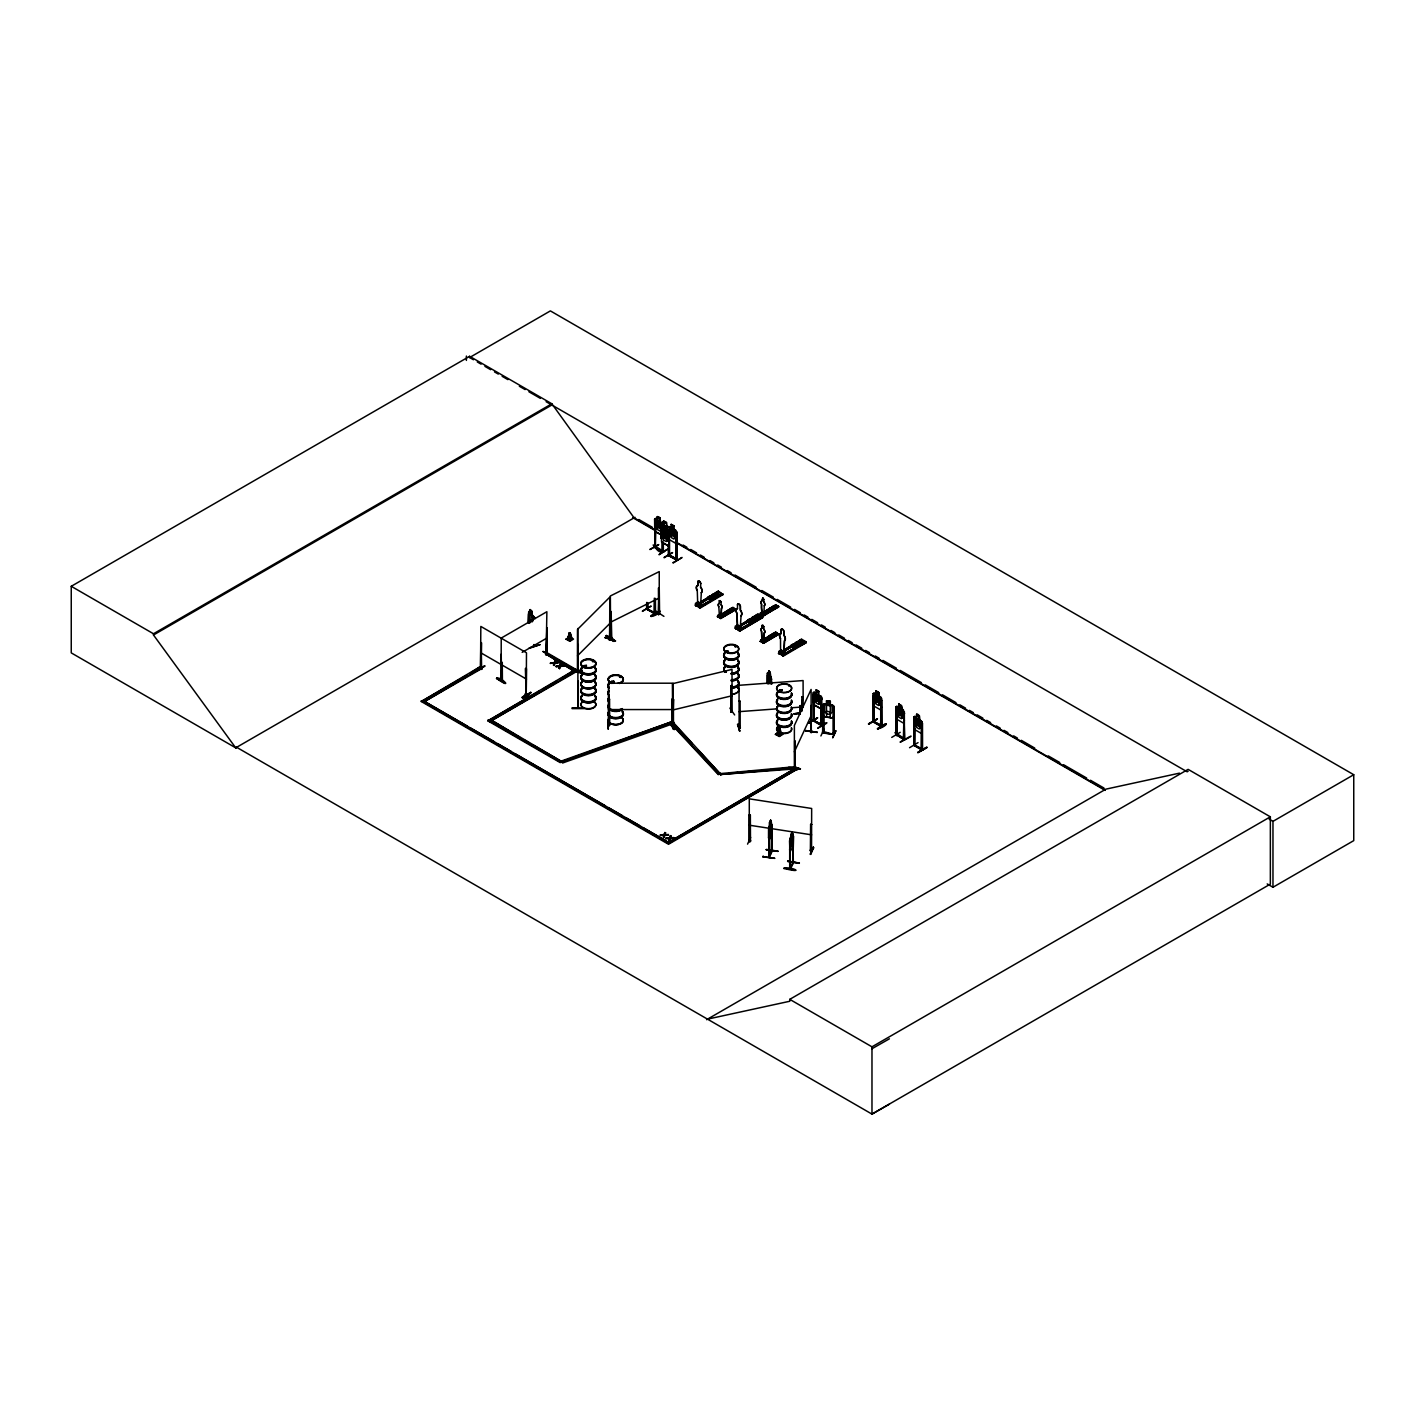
<?xml version="1.0" encoding="UTF-8"?>
<svg xmlns="http://www.w3.org/2000/svg" width="1425" height="1425" viewBox="0 0 1425 1425"><rect width="100%" height="100%" fill="white"/><g stroke="black" fill="none" stroke-linecap="round" stroke-linejoin="round"><path stroke-width="1.5" d="M569.59 636.084C568.593 625.468 575.522 644.403 567.969 639.772L569.537 632.647L570.392 636.156M779.03 731.31C777.908 720.623 785.015 739.646 777.409 734.979L778.976 727.872L777.017 734.374M700.566 605.162L701.349 592.675A4.043 2.351 59.5 0 0 700.744 587.153L700.566 587.26A4.043 2.351 59.5 0 1 701.171 592.782L701.349 592.675M721.014 616.58L721.406 608.332A2.69 1.568 59.5 0 0 721.014 604.663L721.103 601.902M721.139 616.526L721.531 608.261A2.69 1.568 59.5 0 0 721.139 604.592L721.014 604.663M740.288 628.087L741.071 615.618A4.043 2.351 59.5 0 0 740.466 610.096L740.466 606.533A2.013 1.176 59.5 0 0 739.023 604.075A2.013 1.176 59.5 0 0 737.58 604.913L737.402 605.002A2.013 1.176 59.5 0 1 738.845 604.182A2.013 1.176 59.5 0 1 740.288 606.64L740.288 610.203A4.043 2.351 59.5 0 1 740.893 615.725L741.071 615.618M763.8 614.05L764.317 605.732A2.69 1.568 59.5 0 0 763.925 602.045L763.8 602.116A2.69 1.568 59.5 0 1 764.21 605.803L764.317 605.732M764.228 633.056L763.818 641.303L764.334 632.985A2.69 1.568 59.5 0 0 763.942 629.298L763.818 629.369A2.69 1.568 59.5 0 1 764.228 633.056L764.334 632.985M783.821 653.22L784.409 640.84A4.043 2.351 59.5 0 0 783.821 635.318L783.821 631.756A2.013 1.176 59.5 0 0 782.378 629.298A2.013 1.176 59.5 0 0 780.936 630.135L780.936 633.697A4.043 2.351 59.5 0 0 780.33 638.543L780.508 638.436A4.043 2.351 59.5 0 1 781.096 633.591L781.096 630.028A2.013 1.176 59.5 0 1 782.539 629.191A2.013 1.176 59.5 0 1 783.982 631.667L783.982 635.212A4.043 2.351 59.5 0 1 784.587 640.733L783.982 653.113M771.531 850.458C773.953 847.287 767.042 861.733 769.162 855.73M772.243 824.452L771.477 851.259M771.459 850.404L772.279 849.87L771.78 850.761M794.295 767.754L795.15 766.276L794.509 767.273M810.789 731.542L811.591 730.882L811.27 732.557L811.092 705.464L811.324 732.432M810.718 732.45L811.538 730.954M771.388 835.121L771.727 831.131M792.817 846.806L793.173 842.905L792.817 846.806L789.967 851.954L789.575 840.768L792.015 832.004L791.979 835.424L792.799 833.75L790.002 838.915M610.238 639.7L609.775 613.195L609.597 640.217M763.123 856.621L774.879 858.349L762.998 856.87M788.542 767.327L800.423 768.823L794.384 768.289M568.824 640.181L569.394 632.825L567.595 639.166M698.98 603.309L698.606 602.454L698.303 606.302L698.499 603.309L697.092 603.042M778.264 735.407L778.887 728.157L777.409 734.979M783.928 868.52C790.964 865.723 806.728 874.202 783.928 868.413M784.088 868.057L795.649 870.194M697.929 603.986L698.428 603.22M717.755 616.9L733.697 608.208L718.325 617.203L717.612 615.386L719.393 614.585L719.5 617.363L718.806 606.729A2.69 1.568 59.5 0 1 719.091 603.577L719.34 600.655M718.788 615.44C722.849 614.139 714.869 615.404 722.048 617.239L721.834 615.974L720.266 617.791M718.859 615.671L719.589 615.386M738.952 626.092L737.046 626.715L738.916 625.771M736.992 626.341L738.488 626.305M737.651 626.858C739.272 623.705 736.654 633.893 736.689 625.611L738.221 626.234L737.259 626.181M760.95 614.424L776.483 605.678L760.54 614.353L760.398 612.839L762.179 612.055L760.629 613.89L763.07 615.262L764.833 613.552L764.833 614.709L761.947 613.071L761.609 604.2A2.69 1.568 59.5 0 1 762.001 600.958L762.963 598.037M761.591 612.839C764.317 613.338 760.344 612.269 761.484 604.271A2.69 1.568 59.5 0 1 761.876 601.029L762.713 597.93M761.823 613.302L762.179 612.055M761.823 612.768L762.607 612.857M762.945 639.914L761.894 640.591L761.502 631.524A2.69 1.568 59.5 0 1 761.894 628.283L762.143 625.361M762.446 641.998L761.609 640.092L762.696 640.039M779.261 653.879L778.709 651.403L781.381 650.21L781.541 654.36L782.289 651.011L780.562 651.706L782.307 650.673M793.618 861.644L792.834 863.176L793.6 836.208M673.669 725.147L672.493 725.432L718.289 774.612L720.373 773.971L673.134 722.279L671.05 723.757M768.645 829.083L769.553 825.698M567.791 638.525L569.537 632.647M582.13 670.605L572.013 670.552L582.861 673.687M572.298 669.768L582.861 673.152L572.351 669.679M709.953 598.108L712.411 597.894L709.81 598.197M709.81 597.788C712.928 594.617 712.34 601.279 709.757 597.716M728.496 612.251L728.264 611.111L727.267 612.073M770.408 636.779L771.637 636.779M795.31 646.309L793.173 645.382M795.649 645.828C792.656 642.711 793.137 649.337 795.684 645.757M567.969 639.772L569.448 632.932L571.87 638.934M577.837 670.908L577.428 671.905L577.481 629.458L609.775 597.164L609.686 640.252L610.132 613.302M578.301 707.21L577.891 708.243L577.891 628.496M584.82 666.562L584.036 665.902M585.533 666.437L584.197 665.475L584.036 666.633M593.014 661.752L592.248 661.271L593.317 661.111M593.174 661.717L593.067 660.879M611.396 682.076L612.928 682.041M612.892 682.219L611.539 681.257L611.557 682.468M619.537 677.178L620.534 677.498M620.303 677.017L620.801 677.053M727.979 651.635L727.498 651.652M728.086 651.528L726.198 651.403L728.424 651.688M735.068 646.629L735.888 646.113L735.086 646.736M735.425 646.22L736.066 646.968M780.152 691.178L779.528 690.217M788.684 685.3L788.916 686.209M790.056 842.086L790.109 869.197L792.834 862.499M777.213 733.75L778.852 727.943M762.535 612.376L762.09 612.625M780.508 638.436L780.579 651.831L781.559 651.065M496.506 678.407C500.424 675.468 514.817 691.232 496.506 678.407L505.127 683.27M496.915 678.051L505.59 683.056M605.91 636.102C614.317 635.408 619.447 648.838 606.427 635.318M613.89 641.357L606.355 635.764M698.571 602.757L698.072 603.737M719.714 614.852L718.948 615.76M762.909 640.021L761.841 640.181L764.869 641.945L764.637 640.68L763.087 642.515L760.647 640.217C762.411 638.436 762.446 641.339 761.431 639.647M781.274 651.136L785.371 654.182L785.033 652.276L782.699 655.019L779.048 652.953L781.381 650.21M781.114 652.098L782.004 650.512L781.648 651.635M664.923 534.838L667.399 533.431L665.618 536.138L667.488 541.055L665.065 536.495C663.854 540.877 660.862 537.457 664.46 535.444L662.696 530.723L665.012 535.016M817.327 697.609L819.927 696.308L818.146 698.998L819.874 703.897L817.576 699.372C816.668 703.808 813.052 700.298 816.988 698.303L815.225 693.601L817.54 697.894M899.977 711.948L902.595 710.558L900.814 713.248L902.684 718.164L900.262 713.622C899.139 718.04 895.844 714.495 899.656 712.553L897.892 707.833L900.03 711.645M668.289 539.647L669.412 528.354L668.325 526.698C663.337 527.161 659.312 518.29 666.597 522.352L667.915 533.591L666.508 535.373L663.89 533.858L662.483 530.456L662.483 524.4L663.89 524.133M661.075 523.598L661.752 535.996L668.361 539.79L669.412 537.082M669.144 543.121L668.165 545.918L661.574 542.106L660.897 523.563L661.877 522.868M821.744 706.07L820.693 708.795L821.566 697.413L814.227 691.873L813.23 692.568L813.194 720.765M880.472 709.721L881.594 707.138L880.543 709.864L873.935 706.052L873.169 702.276L874.042 705.998M904.43 720.32L903.361 723.045L896.77 719.233L896.004 715.457L896.859 719.18M699.141 602.722L698.268 603.167M769.642 680.776L768.841 682.753L768.396 674.577L769.625 679.298L770.889 678.14L770.587 683.768M554.04 665.439L554.931 662.75L558.564 662.269L554.931 663.302L554.04 665.439L554.076 662.803L550.478 663.373L554.076 662.803M559.598 668.646L558.921 667.702L559.598 668.646L560.47 665.956L564.122 666.027L560.47 666.508L560.613 663.444L559.615 666.562L556.035 666.579L559.74 665.564M663.89 837.597L665.582 832.806L664.032 834.516L663.89 837.597L665.582 832.806M669.447 840.803L668.752 839.859L669.447 840.803L670.32 838.114L673.972 837.651L670.32 838.666L670.445 835.62L669.59 838.274L665.885 838.203L669.59 837.722L669.465 838.737L665.885 838.755M550.478 663.373L554.183 662.91L555.055 660.238L555.732 661.182L555.055 660.238M560.613 663.444L559.74 666.116L556.035 666.579M663.213 837.205L664.905 832.414M553.363 665.048L554.076 663.355M555.732 660.648L555.038 662.839L558.564 662.821M558.921 668.254L559.615 666.009L556.035 666.045M561.29 663.854L560.595 666.045L564.122 666.027M669.376 723.17L669.999 722.493L674.72 729.475L669.91 722.92M674.096 729.6L669.429 723.098M668.752 840.412L669.465 838.185L665.885 838.203M671.139 836.012L670.445 838.221L673.972 838.203M832.841 718.022L834.177 715.207M810.611 824.345L811.662 824.505L810.611 824.345L810.38 850.921L811.538 851.152L811.662 808.474L749.283 798.837L749.283 841.534L749.283 814.851M750.245 815.243L749.194 815.082M747.555 844.134L750.654 837.383M749.087 841.462L750.476 841.391L750.352 815.011M794.669 740.858L794.758 767.968L794.829 766.988M749.087 840.501L750.476 840.429L749.336 840.233M805.481 730.9L817.362 732.29L805.624 730.491M794.669 767.22L800.423 768.823L794.384 767.843L794.384 725.45L811.092 689.433L811.199 732.575M823.614 706.658L822.563 706.497L823.614 706.658L823.65 733.073L823.721 706.426M768.805 857.44L769.126 830.401L769.286 857.494L772.279 850.832M762.998 856.959L763.159 856.033M766.223 849.817L778.103 851.206L766.383 849.407M833.073 707.833L834.142 707.993L833.073 707.833L833.073 734.481M824.024 729.351L820.889 735.959M822.635 704.52L822.652 732.949C822.652 729.44 831.844 735.674 834.266 733.412M771.531 850.743L768.805 856.478L771.94 850.796M833.215 733.216C831.363 735.603 835.46 732.717 833.002 733.18M835.905 731.061L832.681 737.865L835.816 730.615M811.662 849.906L810.38 849.959L811.787 849.923M810.38 850.226L810.611 850.992M813.301 847.073L810.202 854.377L813.871 847.643M813.354 847.127L810.861 854.448M817.54 718.075L808.616 722.831M900.208 732.325L891.729 737.402M918.056 742.621L909.56 747.697M476.271 671.175L484.838 665.813L475.897 671.015M484.767 666.241L476.324 670.783M658.777 544.688L649.871 549.533L658.386 544.564M672.618 552.704L664.192 557.264M642.408 611.396L650.94 606.017M650.94 606.373L642.479 610.969M794.384 751.812L811.092 715.795M769.874 822.67L770.498 821.352M769.874 823.757L770.498 822.421M769.197 833.981L769.714 835.478L771.37 822.065L771.566 851.348M768.983 827.302L771.353 822.207M826.447 704.021L822.599 704.609M834.017 706.301L834.053 734.641L834.177 706.497L830.312 704.538M768.859 840.144L771.228 835.05L768.966 840.322L768.556 837.668M832.77 705.001L823.882 703.736M737.473 724.363L739.753 731.274L738.132 724.345M739.646 731.185L737.972 724.292M481.24 668.467L480.439 667.987L481.703 668.307M480.439 668.948L481.703 669.269L480.831 642.461L480.528 669.091L480.831 626.43L526.484 652.793L526.217 695.418L526.484 668.824L525.415 668.539L526.128 695.364M526.431 694.135L525.326 693.904L526.27 694.438M525.451 694.99L525.326 693.904M662.981 552.259C656.48 553.185 653.897 543.281 655.144 547.895L655.625 521.354M655.714 546.808L654.431 546.488M662.251 550.941C671.603 556.712 637.153 533.965 662.963 552.312M662.5 542.854L662.483 551.582M654.841 527.499L654.752 547.236L663.391 552.098L663.284 543.299M668.272 555.465L669.251 555.964L669.412 528.354M646.576 608.208L647.858 608.493L646.718 608.297M647.164 608.048L647.431 609.668L647.752 602.846M676.091 558.956L677.231 559.152L668.378 554.503M674.078 525.985L671.175 524.436L674.078 525.985L673.9 529.334L676.911 531.988L676.911 560.328L676.323 559.598M676.822 560.274L668.378 555.465L677.196 560.061M608.315 728.674L607.691 722.137M608.226 729.137L608.243 721.673L608.297 729.066M814.459 720.142L813.55 719.625L813.871 721.264L813.568 694.278L814.138 721.317M873.988 721.424L873.596 720.747M876.072 694.207L873.08 693.637L873.008 721.869L881.594 726.768L881.505 698.41L878.691 695.721L878.602 692.532L875.876 690.858L875.983 694.046M881.202 726.109L880.775 725.396M897.02 708.973L895.951 708.706L897.02 708.973L896.806 735.567C898.837 734.712 894.348 733.145 896.806 734.605M903.61 738.577C909.168 741.517 880.935 722.813 904.43 739.949L904.341 711.592L901.526 708.902L901.437 705.713L898.712 704.039L901.526 705.66L902.827 710.843L902.827 716.9L901.437 718.681L898.801 717.167L897.412 713.765L897.412 707.708L898.801 707.441L898.908 704.146L898.801 707.441L896.004 706.907M914.654 744.901C912.089 743.529 916.649 744.741 914.654 745.863L914.85 728.05M919.268 716.009L919.268 719.251L922.26 721.905L922.26 750.245L913.692 745.311M921.387 748.891L921.387 749.853L921.387 723.383L922.474 723.668L922.563 750.084L914.066 745.132L913.781 719.002L914.85 719.269M921.441 749.835L921.69 723.223M922.563 749.123L914.654 745.168L922.117 749.247M799.763 712.767L799.746 713.658M790.964 835.478L791.659 833.073M787.633 861.448L799.407 863.087L787.633 860.914M790.056 867.487L790.572 868.538M672.404 725.129L672.725 726.376L672.386 683.733L732.005 669.412L732.094 712.108L731.203 712.322L731.007 685.674L732.165 685.639L731.007 685.674M672.921 724.559C672.262 723.722 671.193 726.982 673.508 725.842M673.544 725.165L672.689 725.378M672.689 726.34L673.562 699.728L672.386 699.746L673.562 699.728M731.328 711.342L732.165 711.057M732.147 712.037L730.918 712.001L732.147 711.075M577.463 670.854L578.301 669.857M609.17 639.202L609.651 639.255M609.241 640.021L609.775 639.237M610.132 639.754L609.17 639.487M501.992 679.066L501.422 680.687L502.402 680.17L502.277 662.287M546.594 653.772L546.327 654.77L547.289 654.271M534.517 645.08L534.607 646.095L534.072 644.617L533.591 645.65L534.5 645.988M740.252 726.625L739.147 726.625C738.773 729.832 741.499 726.305 739.147 726.679M771.62 609.526L770.195 608.902M659.597 613.267L658.332 614.46L659.241 587.634L659.597 614.228L658.831 613.605M584.001 665.742L585.194 666.063M793.155 862.446L793.084 861.608M794.847 767.879L795.061 740.929M772.065 851.348L771.833 824.38M769.304 857.423L769.553 822.457L769.589 825.734M609.562 699.212L608.475 699.23L609.562 699.212L609.704 725.129M609.437 725.503L608.35 725.824L608.475 683.198L673.045 683.198L673.188 725.824L671.905 725.539M793.369 863.123L792.674 833.732M767.291 681.934C767.665 678.496 767.737 667.381 770.302 673.01L771.833 683.875M767.719 672.689L771.228 677.712L767.416 673.259M578.033 644.937L577.891 671.513M605.055 637.438L615.618 640.947M577.481 655.821L609.775 623.527M719.215 600.727L720.427 600.744M740.198 727.89L740.127 701.225L739.041 701.314L740.127 701.225M501.992 664.246L501.119 680.455L502.295 680.224M547.129 653.398L546.327 654.093M547.129 654.36L546.879 627.748L546.024 654.609M770.195 608.724L770.604 609.775M770.212 635.978L770.408 636.975M610.417 637.313L611.557 637.118M610.417 638.275L611.574 638.115L610.613 638.596L610.363 595.971L659.241 571.603L659.241 613.997L658.332 614.46M611.557 637.385L611.183 611.574L610.702 638.543M727.694 650.993L726.162 651.688M781.096 690.947L780.455 691.41A7.535 4.346 0 0 0 778.816 692.051M660.808 538.329L660.701 529.69L663.605 530.1M873.169 693.726L874.095 693.067M916.649 714.281L915.242 724.06L916.649 727.462L919.268 728.977L920.675 727.195L919.446 715.902C914.28 710.113 918.822 720.658 914.636 716.472L913.835 717.202L914.725 716.419L922.082 721.958M654.983 547.307L654.592 519.145L655.5 518.504L663.07 523.973L661.984 522.316M654.592 519.145L655.5 518.504M669.34 526.52L668.343 527.214L671.175 527.678M608.35 724.63L609.562 724.559L608.6 725.859M608.35 725.592L609.437 725.539M672.297 726.073L673.348 725.806M822.546 731.648L823.757 731.755L822.813 731.648M822.546 732.61L834.266 734.374M750.316 840.697L750.209 841.676M793.315 862.285L789.699 869.125L789.699 840.786M717.363 593.352L696.059 605.839L695.115 605.269L718.396 591.197L723.045 594.563L718.396 591.535L700.957 601.973M695.988 605.785L717.666 593.726M720.017 594.831L698.624 607.228L699.835 607.727L722.724 593.637M722.386 594.172L699.461 607.709L699.8 605.785L702.133 604.414L699.461 605.589L699.461 606.961L695.81 604.913L697.805 601.973L695.471 603.345L695.471 605.055L700.12 608.083L723.081 594.546M717.577 616.651L720.729 618.539L736.03 609.508L732.895 607.282L717.381 616.669L718.342 617.239M720.676 618.539L719.714 617.969L735.46 609.188M720.266 618.29L722.048 616.099M735.567 609.259L719.732 617.987M738.221 626.234L735.211 628.211M756.533 616.17L735.514 628.585L757.387 616.651M760.362 614.122L763.515 616.01L778.567 606.373L775.681 604.752L760.166 614.139L776.429 605.678M777.836 606.462L778.762 606.979L763.07 615.778M778.246 606.658L762.517 615.457L764.833 613.552M778.353 606.729L775.913 605.358M738.435 630.242L762.446 616.9L758.1 614.122C749.603 616.188 768.538 621.104 755.784 615.493M762.215 617.185L738.631 630.135M776.091 632.718L760.202 641.41L761.983 639.184M775.521 632.415L778.798 634.232L763.515 643.263L778.762 634.196L775.699 632.219L776.5 632.932L761.128 641.927M778.584 633.626L762.517 642.693L778.068 633.662M762.535 642.711L764.869 640.805M782.2 655.251L805.962 641.695L801.634 639.255L778.353 653.327L779.582 653.826M780.366 652.294L801.313 639.825L805.41 642.141M781.862 655.286L806.318 642.604L783.269 656.106L778.709 653.113M782.699 655.767L783.038 653.843L785.371 652.472M697.858 581.97L697.858 585.533A4.043 2.351 59.5 0 0 697.27 590.377L697.092 590.484A4.043 2.351 59.5 0 1 697.698 585.639L697.858 581.97A2.013 1.176 59.5 0 1 699.301 581.133A2.013 1.176 59.5 0 1 700.744 583.609L700.566 587.26M700.744 583.609L700.566 583.716A2.013 1.176 59.5 0 0 699.123 581.24A2.013 1.176 59.5 0 0 697.698 582.077M697.627 603.826L698.09 603.274M707.78 597.449C720.533 603.042 701.599 598.126 710.113 596.077L714.442 598.856L710.113 596.077M712.179 594.866C724.933 600.459 705.998 595.543 714.513 593.477L718.841 596.273L714.513 593.477M716.062 592.568C728.816 598.179 709.882 593.245 718.396 591.197M696.344 605.767L716.722 593.21M695.774 605.661L719.233 592.016M698.624 607.228L722.422 594.207M719.091 603.577L719.215 603.505A2.69 1.568 59.5 0 0 718.806 606.729L718.806 606.729M721.139 602.205L720.053 600.637M717.844 616.419L719.393 614.585M717.398 616.687L732.931 607.656M718.004 617.043L733.483 607.976M720.088 618.201L735.799 609.134M720.533 618.29L735.959 609.49L735.229 608.92M737.847 625.094L735.532 627.837L739.183 629.903L741.499 627.16L741.837 629.066L737.384 626.448L736.814 613.409A4.043 2.351 59.5 0 1 737.402 608.564L737.58 608.457A4.043 2.351 59.5 0 0 736.992 613.302L737.58 626.359L740.466 627.98M735.781 628.763L735.193 626.27L737.509 624.898M737.063 626.715L738.453 625.504M747.502 620.374C760.255 625.985 741.321 621.068 749.817 619.002L754.146 621.799L749.817 619.002M751.901 617.791C764.655 623.384 745.72 618.468 754.217 616.419L758.545 619.198L754.217 616.419M740.572 624.827L758.1 614.122M740.947 624.827L757.868 614.745M735.674 628.674L759.276 615.529M760.238 614.193L775.717 605.126M762.286 614.834L762.464 612.572M758.153 614.692L762.785 617.47L739.789 631.026L739.522 628.71L741.837 627.338M778.567 606.373L762.909 615.689M759.739 617.773L738.364 630.188L739.201 630.669L735.193 627.98M762.945 615.689L778.584 606.587M739.557 630.652L762.428 616.562M738.987 630.545L762.446 616.9M761.894 625.913L762.019 628.211A2.69 1.568 59.5 0 0 761.627 631.453L761.983 640.11M760.184 641.375L775.699 631.988M776.447 632.932L760.416 641.357M762.909 642.907L778.602 633.84M791.017 645.507C803.771 651.1 784.837 646.184 793.351 644.136L797.679 646.914L793.351 644.136M795.417 642.907C808.171 648.517 789.236 643.601 797.751 641.535L802.079 644.332L797.751 641.535M799.3 640.627C812.054 646.22 793.119 641.303 801.634 639.255M779.012 653.719L800.066 641.303M783.394 651.563L802.507 640.288L779.19 653.808L800.903 641.784M782.699 655.019L805.125 641.731M805.962 641.695L782.806 655.838M657.335 519.662L657.513 516.527C664.264 521.033 654.182 512.43 657.424 519.822L656.017 520.089L656.017 526.146L657.424 529.548L660.06 531.062L661.485 529.263L660.06 518.077M660.167 521.265L660.256 517.97M654.502 527.909L655.375 531.632L662.108 535.355M655.375 531.632L662.037 535.212M673.989 529.281L675.308 531.222L675.308 537.278L673.9 539.06L671.264 537.563L669.839 534.161L671.264 524.382M481.169 669.412L481.597 642.907M675.913 530.278L669.287 526.698M676.038 559.865L676.341 533.288L677.196 560.15M677.107 533.734L676.038 533.467M669.305 539.594L675.842 543.424L676.822 540.752M546.327 654.77L547.182 627.908M481.401 668.806L424.597 701.51L481.686 667.737L480.011 666.775L421.266 701.51L668.539 844.277L797.519 768.966L795.863 768.004L720.712 774.488L795.863 768.841L797.519 769.803M675.949 559.099L669.554 555.109M672.885 562.679C682.682 557.745 687.277 553.826 673.277 562.946M543.281 651.403L551.422 656.052M546.113 654.556L546.879 611.717L501.226 638.079L501.137 680.527M647.556 608.992L654.948 613.017M655.411 598.429L655.5 613.854L654.235 613.534L654.342 598.162M659.615 610.915C660.381 615.796 639.308 620.249 659.668 610.987M651.1 616.437L660.042 611.646M659.686 611.414L651.172 616.384M525.326 694.866L526.591 695.186L526.003 694.385M530.688 692.283C527.962 699.052 512.751 700.209 530.795 692.835M522.227 697.306L530.741 692.354M530.741 692.728L522.654 698.054M236.764 747.359L235.838 747.911L71.25 652.882L71.25 586.298L469.609 356.303L551.849 403.774L634.089 517.845L655.215 530.047M469.609 356.303L469.609 357.532L550.388 310.899L1353.75 774.719L1353.75 840.625L1272.97 887.258L1267.199 883.91M71.25 586.298L153.49 633.769L551.849 403.774M889.414 1104.161L871.975 1114.101L236.657 747.306L235.713 747.84L153.49 634.998L551.849 405.003M235.713 747.84L635.016 517.311M666.508 525.647L668.325 526.698M660.701 529.69L661.61 529.049L669.233 534.482L669.233 543.192M660.897 532.255L661.752 535.996L668.45 539.737M666.33 531.774L668.236 532.772M421.266 701.51L466.705 675.29M470.499 673.099L480.011 666.775M522.156 652.365L546.879 638.079M565.939 639.219L569.59 636.85M545.526 653.79L574.061 671.086L545.526 653.79L547.182 652.828L577.392 670.267L489.523 721.816M545.526 654.609L547.182 653.647L573.83 669.02M569.875 636.85L573.527 639.059L569.875 641.339L565.939 639.13M519.84 737.402L491.197 720.035L561.877 761.663L560.221 762.624L487.867 720.854L575.736 669.305L560.452 678.941M487.867 720.854L539.434 691.072M543.263 688.881L556.623 681.15M491.429 720.712L577.392 671.086L575.736 670.124M487.867 720.035L560.221 761.805L561.877 760.843M816.133 693.191L816.133 689.736L818.947 691.357L818.752 694.705L820.159 696.593L820.159 702.65L818.752 704.431L816.133 702.917L814.726 699.515L814.726 693.458L816.133 692.978M820.764 695.649L821.744 697.359L821.744 725.699L821.477 724.702M813.23 701.26L814.263 704.876L820.729 708.599M821.904 725.414L820.782 725.2L821.192 698.678L822.047 725.539L813.568 720.64L813.426 692.603M821.958 699.123L820.889 698.838M813.319 701.207L814.192 704.93M813.639 719.678L814.138 720.355M809.062 723.152L817.612 717.648L809.062 722.6M814.138 720.623L821.744 724.737M821.245 724.078L813.657 720.605M820.925 725.289L821.192 705.268M873.418 695.347L873.543 721.727L881.915 726.554L881.79 700.192L880.721 699.907L880.721 726.376M817.701 728.05C833.874 720.48 825.253 721.264 818.092 728.335M878.691 692.479L875.983 690.804L875.983 694.26L874.576 694.527L874.576 700.583L875.983 703.986L878.602 705.5L880.009 703.718L878.78 692.425M880.507 696.772L881.594 698.428M881.79 700.192L880.721 699.907M877.462 718.717L868.413 723.936L877.337 719.126M671.05 722.92L718.289 773.793L795.506 766.668L795.863 768.004L668.539 842.353M670.427 841.249L795.863 768.004M421.266 700.69L668.539 843.44L797.519 768.966M903.432 709.899L896.895 706.123L895.897 706.818L895.88 735.104M880.632 726.216L881.024 708.528M903.86 719.518L903.557 739.557L903.86 712.928L904.715 739.789L896.254 734.89L896.254 708.528M877.462 728.603C893.101 717.808 884.693 728.407 877.515 728.692M886.101 724.167L877.533 729.119L886.083 723.74M904.626 713.373L903.557 713.088M913.746 717.113L913.835 745.435M919.357 715.956L916.542 714.335M913.746 725.806L914.601 729.529L921.209 733.341L922.171 730.669M922.474 723.668L921.387 723.383M914.601 729.529L913.924 725.788M900.297 741.784C912.641 736.672 916.596 731.844 900.297 742.336M918.128 752.079C945.238 737.366 899.62 763.337 926.695 747.145M918.181 752.525L926.749 747.591M706.586 1019.694L1105.889 789.147L1179.455 773.152M707.512 1019.142L789.753 1001.258L789.753 999.352L1188.112 769.358L1270.352 816.828L1270.352 884.106L871.975 1114.101L871.975 1046.823L1270.352 816.828M1188.112 771.263L1187.185 771.816L546.113 401.69M1269.158 819.143L1272.97 821.352L1353.75 774.719M871.975 1048.747L889.414 1038.807M658.831 614.567L659.526 614.175M663.925 616.366L655.5 610.862M610.363 622.333L659.241 597.966M793.387 645.489L795.506 645.65M585.23 666.74L584.41 666.775M833.981 734.605L822.67 732.913M810.487 850.689L811.787 850.885M811.52 850.155L811.431 851.117M826.571 704.146L824.647 704.93L824.647 710.986L826.571 713.889L830.152 714.442L832.075 712.144L832.075 706.087L830.152 704.698M673.473 726.162L673.402 699.497M501.582 680.651L501.226 654.111M561.414 761.021L672.226 721.567L673.455 722.724L561.414 761.841L562.643 762.998L671.371 724.292M561.414 761.841L672.226 721.567M528.711 614.478L528.711 623.259M533.894 644.777L534.571 645.169M529.227 647.93L539.95 644.759M539.933 644.67L529.512 648.268M530.1 612.839L530.1 609.597L532.202 611.557C529.138 615.511 543.014 625.094 528.711 611.503L528.158 622.707M762.179 625.29L763.23 625.468M771.067 609.775L771.459 608.724M750.138 620.249C753.932 619.394 750.28 623.562 749.479 620.641M751.509 621.3C747.715 622.155 751.367 617.987 752.168 620.908M770.391 636.067L771.299 636.067M672.457 725.058L673.669 725.378M612.34 682.628L610.737 682.379M672.386 710.095L732.005 695.774M779.938 690.181L778.976 690.751L780.152 691.267M767.238 673.188L767.345 683.875M768.039 680.402L768.788 684.053L768.734 670.908L770.337 673.01L768.859 670.872L770.248 673.045L770.123 683.448L768.77 681.471L768.788 675.414L770.159 677.392L768.77 675.414M770.212 676.269L770.907 682.486L770.123 676.323M771.762 679.529L771.121 677.659L771.602 683.929M568.504 638.026L569.537 637.812M777.925 733.252L778.976 733.038M739.147 727.623L740.252 727.587M676.252 558.653L676.911 560.328M654.538 613.32L654.627 600.192M873.329 720.694L874.273 722.208M731.844 711.752L732.058 710.772L731.043 711.592M558.564 662.269L555.038 662.287L554.931 663.302M560.595 665.493L564.122 665.475M664.887 834.462L668.414 834.997L664.762 835.46M663.908 835.531L660.327 834.997L668.414 834.997M670.445 837.668L673.972 837.651M550.478 662.839L554.183 662.91M660.327 834.997L664.032 834.516M660.327 835.549L664.032 835.068M664.762 834.908L668.414 834.444M609.437 724.897L608.386 724.897M577.855 671.959L578.301 644.527M542.889 651.546L551.511 656.462M799.942 713.088L793.885 713.818L799.657 712.856M793.957 714.067L800.173 713.693M530.153 613.017L529.174 613.106L529.067 623.135M729.208 773.205L738.043 772.457M746.896 771.691L753.522 771.121M762.357 770.355L771.21 769.589M777.836 769.019L788.88 768.057M728.033 611.289L727.178 611.948L728.282 612.127M802.008 696.665C804.056 695.293 800.191 708.011 802.008 711.022M780.686 690.092L779.368 691.089M739.041 711.663L776.589 708.884M792.051 707.744L803.094 706.925M662.928 552.259L662.981 541.286M669.447 540.36L669.554 555.786L668.272 554.503L669.251 555.002M668.681 555.287L668.681 544.314M676.341 559.669L676.341 533.288M646.683 602.579L646.576 609.17L655.215 614.033L655.126 598.607M481.312 669.429L481.009 667.862M525.611 694.688L526.431 695.097M821.602 725.663L813.319 720.89M582.13 670.249L572.048 670.837L582.202 670.801M578.301 681.168L578.301 707.459M671.959 699.23L673.045 699.461L671.959 699.23L671.834 725.824M572.048 707.762L584.161 708.136M584.161 708.599L572.048 708.635M673.811 722.19L673.223 729.208L673.223 721.709M608.475 709.561L673.045 709.561M740.305 727.142L740.305 727.819M739.13 727.943L739.041 685.3L803.094 680.562L803.148 707.406M762.731 617.488L739.789 631.026M779.03 728.211L781.114 734.801M729.867 708.1L734.641 714.94M805.499 730.722L817.238 732.503M749.283 841.498L750.262 841.284M766.24 849.638L777.979 851.42M826.571 700.904L830.312 701.296L826.447 700.779L826.571 717.149M826.571 705.233L830.152 705.785M826.571 711.289L830.152 711.841M832.752 717.897L823.882 716.597L822.599 713.284L823.793 716.722L832.859 718.111M770.569 823.472L770.711 820.248L770.533 823.65M749.283 825.2L811.662 834.836M768.52 837.757L768.556 829.029M793.048 834.195L792.834 863.176M787.651 861.27L799.265 863.318M727.48 650.78L728.46 651.51M779.742 690.84L780.562 690.234M604.806 637.67L615.315 640.733M799.87 714.388L799.942 705.571M655.09 614.05L654.805 612.412M896.699 735.567L896.717 709.151M881.202 725.147L873.988 721.691L881.363 725.735M780.081 733.145L781.31 734.16M761.413 614.335L761.538 612.322L762.731 612.803M761.413 612.412L764.619 614.353L764.619 613.427M698.499 603.309L697.181 602.561L696.967 605.572M696.967 602.686L700.744 605.055M697.27 590.377L697.698 603.523L702.133 606.124L702.133 604.414M781.737 651.368L780.419 650.619L780.205 653.63L780.205 650.744L785.033 653.647L785.033 652.276M719.625 617.274L718.752 614.852L719.696 615.173M672.208 552.562L664.192 557.816M481.597 669.162L480.724 668.77L481.668 669.216M469.609 357.532L473.438 359.741M477.268 361.95L481.098 364.159M484.91 366.368L490.645 369.681M494.475 371.889L498.305 374.098M502.134 376.307L507.87 379.62M519.341 386.246L525.077 389.559M528.907 391.768L540.378 398.377M663.605 527.072L666.241 528.586M638.863 519.519L652.312 527.286M683.074 545.045L686.903 547.271M690.751 549.48L696.522 552.811M700.37 555.038L704.199 557.246M709.971 560.577L713.818 562.804M717.666 565.012L721.495 567.239M727.267 570.57L731.114 572.779M734.962 575.005L756.105 587.207M761.858 590.538L773.401 597.2M777.231 599.408L790.697 607.175M794.527 609.401L800.298 612.732M804.145 614.941L807.993 617.168M811.84 619.394L817.594 622.707M821.441 624.934L825.289 627.16M831.042 630.473L834.89 632.7M838.737 634.927L844.508 638.257M848.356 640.466L852.186 642.693M856.033 644.902L861.804 648.233M865.652 650.459L869.482 652.668M875.253 655.999L879.1 658.225M882.948 660.434L896.396 668.2M900.244 670.427L921.387 682.628M925.217 684.855L938.683 692.621M942.513 694.83L955.979 702.614M959.809 704.823L965.58 708.154M969.428 710.38L973.275 712.589M977.122 714.816L982.876 718.147M986.723 720.355L990.571 722.582M996.324 725.913L1000.172 728.122M1004.019 730.348L1007.867 732.557M1013.638 735.888L1017.468 738.114M1021.315 740.323L1034.764 748.107M1048.23 755.873L1059.755 762.517M1063.602 764.744L1086.669 778.05M1090.499 780.277L1103.965 788.043M676.358 542.248L1104.945 789.699M632.825 517.667L654.039 529.922M675.254 542.159L1105.23 790.412M661.734 541.999L668.2 545.722M874.006 693.12L880.472 696.843M876.981 719.002L868.894 724.221M904.341 739.896L895.987 734.178M816.133 689.949L818.752 691.463M814.103 704.983L820.782 708.742M779.315 732.076L782.966 734.285L779.315 736.547L775.378 734.356L779.03 732.165L775.378 734.445M480.831 652.793L526.484 679.155M523.67 739.611L529.405 742.924M533.217 745.115L561.877 761.663M671.139 836.564L670.445 835.62M424.864 701.652L467.026 726.002M470.856 728.211L493.852 741.499M497.699 743.707L511.112 751.456M514.942 753.665L605.037 805.677M608.867 807.904L622.28 815.634M626.109 817.861L639.54 825.609M643.37 827.818L666.366 841.088M789.753 999.352L871.975 1046.823M793.689 862.588L790.145 869.125L790.198 839.628L792.015 832.004L792.425 841.445L790.768 847.18L790.198 845.684M606.302 635.853L614.389 641.125M762.838 598.108L763.764 599.444M762.856 625.361L763.8 626.697M647.858 609.455L647.467 603.024M761.894 612.999L761.947 611.931M662.197 551.849L662.215 543.032M654.342 612.608L647.039 608.992L655.375 613.73M646.718 609.259L646.968 602.419M534.5 646.077L533.947 644.563M530.153 614.104L532.006 615.956M530.153 620.16L532.006 622.012L532.077 611.592L530.1 609.597L530.136 622.048M776.304 632.682L760.416 641.25L763.533 643.245M671.834 724.88L673.188 724.862L671.834 725.147M673.134 723.116L692.318 743.779M698.232 750.138L720.373 773.971M769.928 673.259L769.019 671.977L769.928 674.328M767.345 675.076L767.754 682.254M768.788 681.471L770.159 683.448M780.829 651.546L781.043 650.032M719.019 615.475L719.162 614.46M532.006 614.87L533.003 620.979M533.36 616.117L534.108 618.129M529.174 619.163L530.153 622.743M779.457 727.926L780.936 733.554M795.863 768.841L795.506 766.668M720.373 773.152L720.712 775.325M570.053 632.896L571.692 639.576M789.61 849.389L789.967 851.954M780.401 735.3L779.368 728.193L779.35 735.514M569.929 632.967L570.962 640.074M779.315 727.854L779.831 731.381M763.889 599.373L763.8 602.116M763.907 626.626L763.818 629.369M569.768 633.003L569.929 640.288M1272.97 821.352L1272.97 887.258M914.565 719.447L914.565 745.809M874.184 695.792L873.988 722.386L873.899 695.97M830.276 704.609L830.312 701.296L830.205 717.701M802.061 696.896L802.061 709.597M801.58 706.675L801.58 711.075M800.369 705.517L800.369 712.108M777.017 607.282L774.131 605.892M777.035 634.535L774.149 633.127M764.637 640.68L764.637 641.588M761.556 639.576L761.431 641.571M750.476 840.429L750.476 841.391M741.499 627.16L741.499 628.532M737.58 604.913L737.402 608.564M736.903 625.486L736.903 628.372M733.198 610.434L730.312 609.027M731.648 611.343L728.763 609.953M731.168 685.888L731.328 712.286M728.709 613.071L725.824 611.681M721.834 615.974L721.834 616.882L718.61 614.941L718.61 616.865M701.795 604.218L701.795 605.589M698.143 602.152L697.698 603.577L697.805 601.973M676.733 532.024L676.733 540.681M670.195 843.315L422.94 700.548M668.378 544.475L668.378 555.572M663.801 520.731L663.801 524.186M658.421 588.044L658.599 614.638M655.625 527.945L655.411 547.948M611.183 611.574L611.45 638.222M528.515 613.801L528.515 622.582M525.7 668.378L525.843 694.759M466.385 356.054L466.385 360.418M153.49 633.769L153.49 634.998M737.918 660.541A7.659 4.417 0 0 1 731.292 667.167A7.659 4.417 0 0 1 724.666 660.541M737.812 661.004A7.535 4.346 0 0 1 731.292 667.523A7.535 4.346 0 0 1 724.755 661.004M737.794 666.686A7.499 4.328 0 0 1 731.292 673.188M725.984 671.923A7.499 4.328 0 0 1 724.791 666.686M737.847 666.847A7.57 4.364 0 0 1 731.292 673.402M725.948 672.119A7.57 4.364 0 0 1 724.737 666.847M737.812 667.096A7.517 4.346 0 0 1 731.292 673.615M725.966 672.333A7.517 4.346 0 0 1 724.773 667.096M737.918 653.273A7.659 4.417 0 0 1 731.292 659.9A7.659 4.417 0 0 1 724.666 653.273M737.829 659.775A7.553 4.364 0 0 1 731.292 666.312A7.553 4.364 0 0 1 724.755 659.775M737.812 653.719A7.535 4.346 0 0 1 731.292 660.256A7.535 4.346 0 0 1 724.755 653.719M737.918 660.167A7.659 4.417 0 0 1 731.292 666.793A7.659 4.417 0 0 1 724.666 660.167M737.918 652.899A7.659 4.417 0 0 1 731.292 659.526A7.659 4.417 0 0 1 724.666 652.899M737.812 652.507A7.535 4.346 0 0 1 731.292 659.027A7.535 4.346 0 0 1 724.755 652.507M737.794 667.773A7.499 4.328 0 0 1 731.292 674.274M724.791 672.101A7.499 4.328 0 0 1 724.791 667.773M737.847 667.381A7.57 4.364 0 0 1 731.292 673.936M724.737 671.763A7.57 4.364 0 0 1 724.737 667.381M737.812 674.452A7.535 4.346 0 0 1 731.292 680.99M737.829 680.509A7.553 4.364 0 0 1 731.292 687.046M737.918 673.633A7.659 4.417 0 0 1 731.292 680.259M737.829 673.241A7.553 4.364 0 0 1 731.292 679.778M737.812 681.738A7.535 4.346 0 0 1 731.292 688.257M737.847 687.58A7.57 4.364 0 0 1 731.292 694.135M737.918 681.275A7.659 4.417 0 0 1 731.292 687.901M737.918 680.901A7.659 4.417 0 0 1 731.292 687.527M737.918 674.007A7.659 4.417 0 0 1 731.292 680.633M737.812 687.83A7.517 4.346 0 0 1 731.292 694.349M791.552 700.851A7.659 4.417 0 0 1 783.144 706.373A7.659 4.417 0 0 1 777.516 699.782M791.427 701.278A7.535 4.346 0 0 1 783.162 706.729A7.535 4.346 0 0 1 777.623 700.227M791.409 706.96A7.517 4.346 0 0 1 783.162 712.375A7.517 4.346 0 0 1 777.64 705.909M791.427 707.388A7.535 4.346 0 0 1 783.162 712.838A7.535 4.346 0 0 1 777.623 706.337M791.552 693.565A7.659 4.417 0 0 1 783.144 699.105A7.659 4.417 0 0 1 777.516 692.497M778.727 691.588A7.659 4.417 0 0 1 782.165 690.448M791.445 700.067A7.553 4.364 0 0 1 783.162 705.517A7.553 4.364 0 0 1 777.605 699.016M791.427 694.011A7.535 4.346 0 0 1 783.162 699.443A7.535 4.346 0 0 1 777.623 692.96M791.552 700.477A7.659 4.417 0 0 1 783.144 705.998A7.659 4.417 0 0 1 777.516 699.408M791.552 693.191A7.659 4.417 0 0 1 783.144 698.731A7.659 4.417 0 0 1 777.516 692.123M778.727 691.214A7.659 4.417 0 0 1 782.165 690.074M791.427 692.799A7.535 4.346 0 0 1 783.162 698.232A7.535 4.346 0 0 1 777.623 691.748M778.816 690.84A7.535 4.346 0 0 1 782.2 689.718M791.552 721.584A7.659 4.417 0 0 1 783.144 727.106A7.659 4.417 0 0 1 777.516 720.516M791.427 722.012A7.535 4.346 0 0 1 783.162 727.462A7.535 4.346 0 0 1 777.623 720.961M791.409 727.694A7.517 4.346 0 0 1 788.72 732.254A7.517 4.346 0 0 1 780.383 732.575M778.834 731.88A7.517 4.346 0 0 1 777.64 726.643M791.659 709.169A7.499 4.328 0 0 1 782.2 713.355A7.499 4.328 0 0 1 777.64 706.996M791.427 728.122A7.535 4.346 0 0 1 788.738 732.699A7.535 4.346 0 0 1 780.383 733.02M778.816 732.325A7.535 4.346 0 0 1 777.623 727.071M791.463 707.673A7.57 4.364 0 0 1 783.162 713.123A7.57 4.364 0 0 1 777.605 706.622M791.552 714.299A7.659 4.417 0 0 1 783.144 719.839A7.659 4.417 0 0 1 777.516 713.23M791.445 720.801A7.553 4.364 0 0 1 783.162 726.251A7.553 4.364 0 0 1 777.605 719.75M791.427 714.744A7.535 4.346 0 0 1 783.162 720.177A7.535 4.346 0 0 1 777.623 713.693M791.552 721.21A7.659 4.417 0 0 1 783.144 726.732A7.659 4.417 0 0 1 777.516 720.142M791.552 713.925A7.659 4.417 0 0 1 783.144 719.465A7.659 4.417 0 0 1 777.516 712.856M791.427 713.533A7.535 4.346 0 0 1 783.162 718.966A7.535 4.346 0 0 1 777.623 712.482M609.116 695.489A7.659 4.417 0 0 1 609.116 691.072M613.801 683.359A7.57 4.364 0 0 1 609.562 676.626A7.57 4.364 0 0 1 621.959 676.626A7.57 4.364 0 0 1 617.72 683.359M609.223 695.881A7.535 4.346 0 0 1 609.223 691.535M609.223 701.563A7.535 4.346 0 0 1 609.223 697.217M611.984 683.501A7.535 4.346 0 0 1 609.989 676.946A7.535 4.346 0 0 1 621.532 676.946A7.535 4.346 0 0 1 619.519 683.501M609.223 697.644A7.535 4.346 0 0 0 609.223 701.991A7.553 4.364 0 0 1 609.205 697.698M611.966 683.145A7.57 4.364 0 0 1 609.953 676.554A7.57 4.364 0 0 1 621.549 676.554A7.57 4.364 0 0 1 619.537 683.145M609.116 688.222A7.659 4.417 0 0 1 609.116 683.804M610.345 682.878A7.659 4.417 0 0 1 613.765 681.738M609.205 694.67A7.553 4.364 0 0 1 609.205 690.306M609.205 688.613A7.553 4.364 0 0 1 609.205 684.249M610.417 683.359A7.553 4.364 0 0 1 613.801 682.219M609.116 695.115A7.659 4.417 0 0 1 609.116 690.697M609.116 687.848A7.659 4.417 0 0 1 609.116 683.43M610.345 682.504A7.659 4.417 0 0 1 613.765 681.364M609.223 687.384A7.535 4.346 0 0 1 609.223 683.038M610.417 682.13A7.535 4.346 0 0 1 613.801 681.007M622.387 711.805A7.659 4.417 0 0 1 615.76 718.449A7.659 4.417 0 0 1 609.116 711.805M622.298 712.268A7.553 4.364 0 0 1 615.76 718.806A7.553 4.364 0 0 1 609.205 712.268M622.262 717.933A7.517 4.346 0 0 1 615.76 724.452A7.517 4.346 0 0 1 609.241 717.933M609.223 702.65A7.535 4.346 0 0 1 609.223 698.286M622.315 718.111A7.57 4.364 0 0 1 615.76 724.666A7.57 4.364 0 0 1 609.205 718.111M622.315 718.36A7.57 4.364 0 0 1 615.76 724.897A7.57 4.364 0 0 1 609.205 718.36M622.387 708.955A7.659 4.417 0 0 1 611.931 710.576A7.659 4.417 0 0 1 609.116 704.538M622.28 711.039A7.535 4.346 0 0 1 615.76 717.577A7.535 4.346 0 0 1 609.223 711.039M622.28 709.347A7.535 4.346 0 0 1 611.984 710.933A7.535 4.346 0 0 1 609.223 704.983M622.387 711.431A7.659 4.417 0 0 1 615.76 718.058A7.659 4.417 0 0 1 609.116 711.431M622.387 708.581A7.659 4.417 0 0 1 611.931 710.202A7.659 4.417 0 0 1 609.116 704.164M621.086 709.027A7.553 4.364 0 0 1 610.417 709.027M609.205 708.136A7.553 4.364 0 0 1 609.205 703.772M595.044 675.29A7.659 4.417 0 0 1 588.4 681.916A7.659 4.417 0 0 1 581.774 675.29M594.938 675.735A7.535 4.346 0 0 1 588.4 682.272A7.535 4.346 0 0 1 581.881 675.735M594.955 681.577A7.57 4.364 0 0 1 588.4 688.132A7.57 4.364 0 0 1 581.845 681.577M594.938 681.845A7.553 4.364 0 0 1 588.4 688.382A7.553 4.364 0 0 1 581.863 681.845M595.044 668.004A7.659 4.417 0 0 1 588.4 674.648A7.659 4.417 0 0 1 581.774 668.004M582.985 667.096A7.659 4.417 0 0 1 586.423 665.956M594.938 674.524A7.553 4.364 0 0 1 588.4 681.061A7.553 4.364 0 0 1 581.863 674.524M594.938 668.467A7.535 4.346 0 0 1 588.4 674.987A7.535 4.346 0 0 1 581.881 668.467M583.074 667.559A7.535 4.346 0 0 1 586.459 666.437M595.044 674.916A7.659 4.417 0 0 1 588.4 681.542A7.659 4.417 0 0 1 581.774 674.916M595.044 667.63A7.659 4.417 0 0 1 588.4 674.274A7.659 4.417 0 0 1 581.774 667.63M582.985 666.722A7.659 4.417 0 0 1 586.423 665.582M594.938 667.238A7.553 4.364 0 0 1 588.4 673.793A7.553 4.364 0 0 1 581.863 667.238M583.057 666.348A7.553 4.364 0 0 1 586.441 665.208M595.044 696.023A7.659 4.417 0 0 1 588.4 702.65A7.659 4.417 0 0 1 581.774 696.023M594.938 696.469A7.535 4.346 0 0 1 588.4 703.006A7.535 4.346 0 0 1 581.881 696.469M594.902 702.169A7.499 4.328 0 0 1 588.4 708.67A7.499 4.328 0 0 1 581.899 702.169M594.92 682.504A7.517 4.346 0 0 1 588.4 689.005A7.517 4.346 0 0 1 581.899 682.504M594.938 702.578A7.553 4.364 0 0 1 588.4 709.116A7.553 4.364 0 0 1 581.863 702.578M594.955 682.13A7.57 4.364 0 0 1 588.4 688.667A7.57 4.364 0 0 1 581.845 682.13M595.044 688.738A7.659 4.417 0 0 1 588.4 695.382A7.659 4.417 0 0 1 581.774 688.738M594.938 695.257A7.553 4.364 0 0 1 588.4 701.795A7.553 4.364 0 0 1 581.863 695.257M594.938 689.201A7.535 4.346 0 0 1 588.4 695.721A7.535 4.346 0 0 1 581.881 689.201M595.044 695.649A7.659 4.417 0 0 1 588.4 702.276A7.659 4.417 0 0 1 581.774 695.649M595.044 688.364A7.659 4.417 0 0 1 588.4 695.008A7.659 4.417 0 0 1 581.774 688.364M594.938 687.972A7.553 4.364 0 0 1 588.4 694.527A7.553 4.364 0 0 1 581.863 687.972M770.925 831.274L770.017 830.169C769.108 845.524 768.538 821.263 769.999 828.762L770.872 823.899L770.925 831.274M790.519 839.378L790.483 847.002L791.481 841.961L792.478 843.208L792.442 835.709L791.498 840.483L790.519 839.378M879.866 704.876L877.426 700.441L875.912 702.685L874.95 702.044L876.82 699.372L875.075 694.652L877.373 698.962C878.477 694.759 881.63 698.197 877.996 700.067L879.866 704.876M920.532 728.353L918.092 723.918C916.845 728.228 913.763 724.862 917.486 722.849L915.741 718.147L918.038 722.439C919.072 718.147 922.42 721.816 918.662 723.544L920.532 728.353M661.342 530.438L658.884 526.003C657.762 530.474 654.592 526.912 658.279 524.934L656.515 520.232L658.831 524.525C659.864 520.232 663.231 523.883 659.454 525.629L661.342 530.438M675.183 538.436L672.725 534.001C671.585 538.49 668.414 534.909 672.119 532.95L670.338 528.248L672.671 532.54C673.704 528.248 677.071 531.899 673.277 533.645L675.183 538.436M770.569 820.23L769.553 822.457L770.711 820.248M770.676 824.754L769.714 832.877L770.676 824.754M791.855 836.493L790.768 844.598L791.855 836.493M667.63 539.772L666.241 541.553L663.605 540.039L662.215 536.637L663.605 526.858L666.419 528.479L667.63 539.772M667.488 549.195L658.973 554.717L667.541 549.266M829.51 701.902L827.212 701.545L827.212 702.632L829.51 702.988L829.51 701.902M775.984 607.905L773.098 606.266L775.984 607.905M774.434 608.813L771.548 607.192L774.434 608.813M773.045 609.633L770.159 607.994L773.045 609.633M771.495 610.541L768.609 608.92L771.495 610.541M734.231 609.829L731.346 608.19L734.231 609.829M776.002 635.158L773.116 633.519L776.002 635.158M774.452 636.067L771.566 634.428L774.452 636.067M730.259 612.162L727.373 610.523L730.259 612.162M773.062 636.868L770.177 635.247L773.062 636.868M771.513 637.794L768.627 636.156L771.513 637.794M659.597 518.344L657.905 517.382L659.597 519.43L659.597 518.344M673.419 526.359L671.727 525.397L673.419 527.446L673.419 526.359M660.06 522.405L657.424 520.909L657.424 526.947L660.06 528.461L660.06 522.405M673.9 530.421L671.264 528.907L671.264 534.963L673.9 536.477L673.9 530.421M666.045 522.672L664.353 521.71L666.045 523.759L666.045 522.672M666.508 526.733L663.89 525.219L663.89 531.276L666.508 532.79L666.508 526.733M665.76 528.853L664.086 527.891L665.76 529.94L665.76 528.853M666.241 532.914L663.605 531.4L663.605 537.457L666.241 538.971L666.241 532.914M878.138 692.799L876.446 691.82L878.138 693.886L878.138 692.799M900.956 705.981L899.282 705.001L900.956 707.067L900.956 705.981M918.804 716.276L917.112 715.297L918.804 717.363L918.804 716.276M878.602 696.843L875.983 695.329L875.983 701.385L878.602 702.899L878.602 696.843M901.437 710.024L898.801 708.51L898.801 714.566L901.437 716.08L901.437 710.024M919.268 720.337L916.649 718.823L916.649 724.88L919.268 726.376L919.268 720.337M818.288 691.731L816.596 690.751L818.288 692.817L818.288 691.731M818.752 695.792L816.133 694.278L816.133 700.334L818.752 701.848L818.752 695.792M531.685 611.842L530.492 610.648L531.685 612.928L531.685 611.842M727.534 652.347A7.517 4.346 0 0 0 738.809 648.589A7.517 4.346 0 0 0 727.534 644.83A7.517 4.346 0 0 0 727.534 652.347M727.534 652.953A7.499 4.328 0 0 0 738.791 649.194A7.499 4.328 0 0 0 727.534 645.454A7.499 4.328 0 0 0 727.534 652.953M778.798 691.161A7.57 4.364 0 0 0 791.463 689.201A7.57 4.364 0 0 0 782.183 683.84A7.57 4.364 0 0 0 778.798 691.161M778.834 691.499A7.499 4.328 0 0 0 791.392 689.558A7.499 4.328 0 0 0 782.2 684.249A7.499 4.328 0 0 0 778.834 691.499M584.624 667.096A7.553 4.364 0 0 0 595.953 663.32A7.553 4.364 0 0 0 584.624 659.543A7.553 4.364 0 0 0 584.624 667.096M584.642 667.702A7.517 4.346 0 0 0 595.917 663.925A7.517 4.346 0 0 0 584.642 660.167A7.517 4.346 0 0 0 584.642 667.702M584.624 667.363A7.57 4.364 0 0 0 595.971 663.569A7.57 4.364 0 0 0 584.624 659.793A7.57 4.364 0 0 0 584.624 667.363"/></g></svg>
